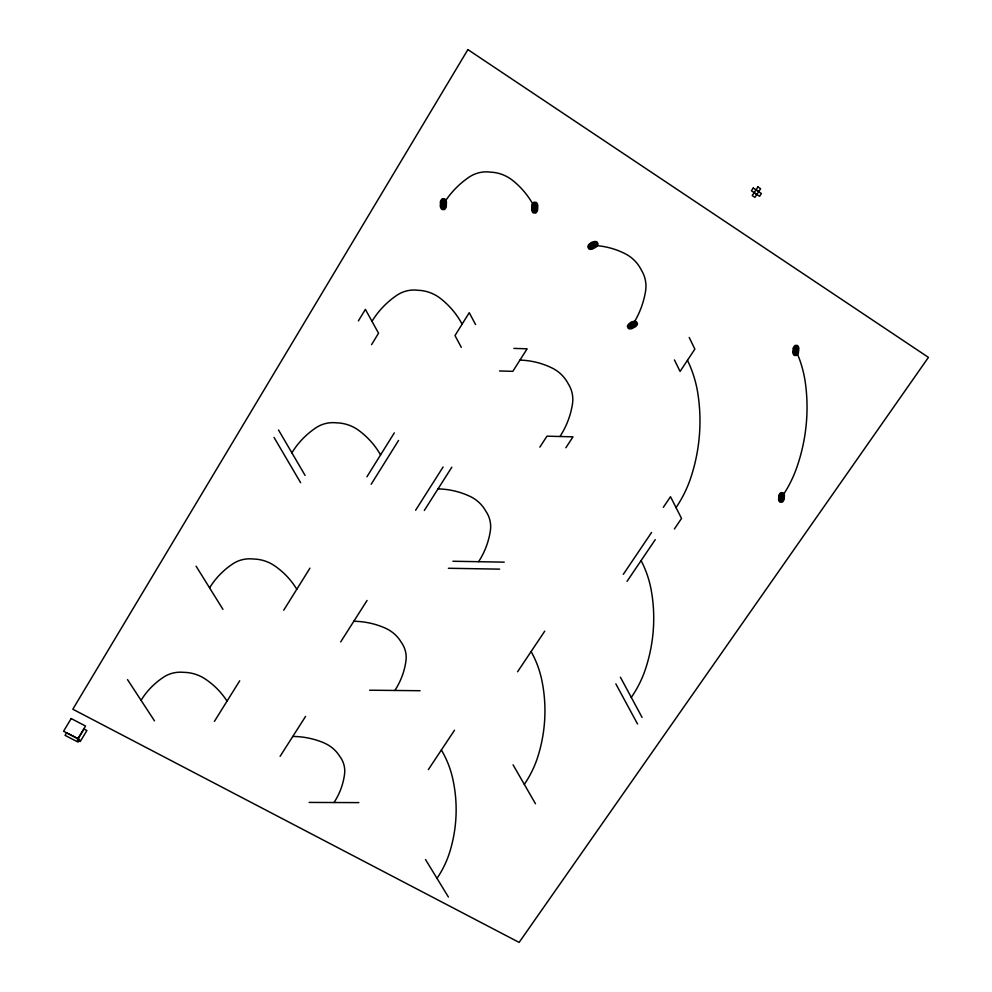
<?xml version="1.0" encoding="UTF-8"?>
<svg xmlns="http://www.w3.org/2000/svg" width="992" height="992" viewBox="0 0 992 992"><rect width="100%" height="100%" fill="white"/><g stroke="black" fill="none" stroke-linecap="round" stroke-linejoin="round"><path stroke-width="1.49" d="M358.397 320.9L365.391 309.368L378.547 333.225L371.554 344.658M214.421 721.358L239.717 680.797M283.724 610.216L309.963 568.143M366.916 476.805L394.308 432.872M371.182 484.257L398.548 440.46M415.611 510.272L443.089 466.984M340.678 641.923L367.052 600.458M424.303 510.458L451.831 467.182M280.104 756.326L305.561 716.435M539.871 447.119L546.952 436.182L573.004 436.827L565.874 447.752M428.346 769.606L454.497 730.236M517.588 671.77L544.732 631.16M663.338 507.334L670.505 496.694L681.529 518.444L674.374 528.996M623.323 574.318L651.558 532.481M627.031 581.374L655.253 539.648M309.144 802.429L358.831 802.615M369.619 690.209L420.087 690.717M448.372 568.267L499.633 569.148M452.91 561.249L504.209 562.154M499.534 370.958L512.802 371.343L527.136 348.8L513.831 348.403M756.102 189.683L758.793 191.506M754.044 192.82L756.735 194.63M127.509 679.607L154.492 720.862M196.106 566.209L222.927 609.336M425.506 859.531L448.396 897.028M274.028 437.41L300.626 482.707M278.516 429.995L305.09 475.416M513.062 764.82L535.469 803.743M615.834 683.885L637.534 723.974M620.409 677.214L642.084 717.414M461.292 347.349L454.993 335.569L469.253 312.678L475.552 324.558M674.424 359.922L680.078 371.454L694.871 349.122L689.229 337.491M795.857 350.449A123.628 117.478 -42.3 0 1 805.417 383.284A186.136 178.696 -38.2 0 1 797.072 466.686A122.748 116.424 -39.4 0 1 781.498 497.476M687.456 360.307A123.206 119.238 -34.7 0 1 697.798 393.192A185.789 181.09 -24.9 0 1 691.114 476.755A122.425 118.073 -30.9 0 1 676.036 507.606M641.092 560.579A118.383 111.29 -16.5 0 1 651.372 590.972A179.093 168.442 -11 0 1 645.631 668.608A117.763 110.137 -15.7 0 1 631.296 697.413M531.117 651.533A117.168 108.45 -6.9 0 1 541.979 680.971A177.605 163.816 -2.9 0 1 537.949 756.35A116.585 107.322 -7 0 1 524.322 784.374M441.378 749.989A115.878 104.879 -2.4 0 1 452.662 778.36A175.795 158.286 0.5 0 1 449.996 851.198A115.308 103.813 -2.6 0 1 437.001 878.366M632.412 325.103A86.602 84.506 -61.7 0 0 645.532 291.4A31.012 29.958 -57.6 0 0 641.477 270.308A38.601 37.361 -57.7 0 0 625.406 253.853A80.501 78.244 -51.2 0 0 592.906 245.408M559.984 436.505A84.022 82.596 -24.3 0 0 572.471 404.017A30.07 29.314 -33.3 0 0 568.193 383.755A37.436 36.543 -32 0 0 552.122 368.032A78.368 76.26 -23.8 0 0 519.957 360.096M478.59 561.708A82.46 79.211 -3.3 0 0 490.383 530.546A29.4 28.21 -10.5 0 0 485.857 511.202A36.63 35.154 -9.4 0 0 469.799 496.273A76.855 73.234 -7.2 0 0 438.018 488.895M394.89 690.457A81.084 75.59 1.4 0 0 405.976 660.647A28.88 26.958 -2.7 0 0 401.214 642.221A35.985 33.579 -2.1 0 0 385.194 628.085A75.528 69.948 -1.5 0 0 353.822 621.265M334.031 802.516A79.794 72.441 2.3 0 0 344.584 773.872A28.408 25.854 -0.6 0 0 339.673 756.239A35.414 32.19 -0.2 0 0 323.739 742.785A74.326 67.084 0.1 0 0 292.789 736.448M443.374 204.178A87.408 85.696 -74 0 1 469.005 177.196A31.893 31.136 -87.1 0 1 490.507 172.149A39.593 38.7 -85.7 0 1 512.864 180.569A82.559 81.344 -89.8 0 1 534.75 207.663M371.988 321.334A84.642 83.898 -9.5 0 1 396.912 295.244A30.752 30.591 36.6 0 1 418.041 290.284A38.204 38.006 28 0 1 440.175 298.232A80.29 79.273 17.5 0 1 462.111 324.148M291.871 452.823A83.278 80.203 4 0 1 316.002 427.738A30.244 29.239 11.6 0 1 336.71 422.852A37.584 36.32 10.5 0 1 358.608 430.305A79.025 75.752 10.5 0 1 380.568 454.919M209.585 587.872A81.927 76.471 5.5 0 1 232.909 563.791A29.748 27.863 9.4 0 1 253.183 558.992A36.977 34.621 8.9 0 1 274.821 565.936A77.723 72.205 9 0 1 296.794 589.26M141.062 700.327A80.798 73.42 5.8 0 1 163.73 677.065A29.326 26.747 8.6 0 1 183.644 672.34A36.456 33.232 8.2 0 1 205.059 678.888A76.644 69.328 8.2 0 1 227.032 701.146M440.46 201.76L440.312 206.373A6.572 6.423 83.6 0 0 440.944 208.146A4.191 4.104 83.1 0 0 442.072 209.498L444.342 209.585A4.191 4.104 82.4 0 0 445.532 208.32A6.572 6.436 81.9 0 0 446.276 206.596L446.425 201.984A6.572 6.436 82 0 0 445.792 200.198A4.204 4.104 82.5 0 0 444.676 198.846L442.469 198.673A4.464 4.365 83.1 0 0 441.192 200.024A6.572 6.423 83.6 0 0 440.46 201.76M441.043 202.244L440.932 205.927A5.258 5.146 83.4 0 0 441.428 207.353A3.36 3.286 83 0 0 442.333 208.444L444.143 208.506A3.36 3.286 82.5 0 0 445.11 207.502A5.258 5.146 82.1 0 0 445.693 206.113L445.817 202.418A5.258 5.146 82.1 0 0 445.309 200.992A3.36 3.286 82.5 0 0 444.416 199.913L442.655 199.776A3.571 3.484 83.1 0 0 441.626 200.855A5.258 5.146 83.4 0 0 441.043 202.244M441.626 202.728L441.539 205.493A3.943 3.856 83.3 0 0 441.911 206.559A2.517 2.468 83 0 0 442.593 207.378L443.945 207.427A2.517 2.468 82.6 0 0 444.676 206.671A3.943 3.856 82.3 0 0 445.11 205.629L445.197 202.864A3.943 3.856 82.3 0 0 444.825 201.798A2.517 2.468 82.6 0 0 444.156 200.979L442.829 200.88A2.678 2.616 83 0 0 442.072 201.686A3.943 3.856 83.3 0 0 441.626 202.728M442.209 203.211C442.705 213.131 447.491 197.854 442.209 203.211M442.792 203.695C442.903 208.022 445.148 201.525 442.792 203.695M531.898 205.257L531.687 209.845A6.535 6.361 -77 0 0 532.282 211.606A4.179 4.055 -77.2 0 0 533.374 212.958L535.618 213.044A4.179 4.055 -77.6 0 0 536.821 211.78A6.535 6.361 -78 0 0 537.59 210.068L537.8 205.48A6.547 6.361 -78.2 0 0 537.205 203.707A4.179 4.067 -78 0 0 536.126 202.356L533.956 202.194A4.439 4.315 -77.6 0 0 532.667 203.534A6.547 6.361 -77.2 0 0 531.898 205.257M532.468 205.728L532.295 209.399A5.233 5.084 -77.1 0 0 532.778 210.825A3.336 3.249 -77.2 0 0 533.646 211.891L535.444 211.966A3.336 3.249 -77.6 0 0 536.412 210.961A5.233 5.084 -77.9 0 0 537.019 209.585L537.193 205.914A5.233 5.096 -78.1 0 0 536.722 204.501A3.348 3.249 -77.9 0 0 535.854 203.422L534.105 203.286A3.546 3.447 -77.6 0 0 533.076 204.352A5.233 5.084 -77.3 0 0 532.468 205.728M533.039 206.212L532.915 208.965A3.918 3.819 -77.2 0 0 533.262 210.031A2.505 2.43 -77.3 0 0 533.919 210.837L535.271 210.887A2.505 2.43 -77.6 0 0 535.99 210.13A3.918 3.819 -77.8 0 0 536.449 209.101L536.585 206.348A3.931 3.819 -78 0 0 536.226 205.282A2.505 2.443 -77.8 0 0 535.568 204.476L534.266 204.377A2.666 2.592 -77.6 0 0 533.498 205.183A3.931 3.819 -77.3 0 0 533.039 206.212M533.609 206.696C533.944 216.554 538.929 201.376 533.609 206.696M534.18 207.179C534.217 211.482 536.548 205.022 534.18 207.179M793.278 348.217L792.856 352.52A6.287 5.853 -49.3 0 0 793.34 354.169A4.018 3.745 -49.2 0 0 794.307 355.409L796.427 355.483A4.018 3.745 -49.2 0 0 797.63 354.293A6.287 5.865 -49.3 0 0 798.436 352.681L798.858 348.39A6.287 5.865 -49.4 0 0 798.374 346.741A4.018 3.745 -49.5 0 0 797.407 345.489L795.361 345.34A4.266 3.98 -49.5 0 0 794.071 346.605A6.287 5.865 -49.4 0 0 793.278 348.217M793.786 348.663L793.451 352.098A5.034 4.687 -49.3 0 0 793.848 353.425A3.212 2.988 -49.2 0 0 794.617 354.417L796.316 354.479A3.212 2.988 -49.2 0 0 797.283 353.524A5.034 4.687 -49.3 0 0 797.915 352.234L798.262 348.8A5.034 4.687 -49.4 0 0 797.878 347.485A3.212 3.001 -49.4 0 0 797.097 346.481L795.46 346.369A3.41 3.174 -49.4 0 0 794.431 347.374A5.034 4.687 -49.4 0 0 793.786 348.663M794.307 349.11L794.059 351.689A3.77 3.522 -49.3 0 0 794.344 352.681A2.406 2.244 -49.2 0 0 794.927 353.425L796.204 353.474A2.406 2.244 -49.2 0 0 796.923 352.755A3.77 3.522 -49.3 0 0 797.407 351.788L797.655 349.221A3.77 3.522 -49.3 0 0 797.37 348.229A2.406 2.244 -49.4 0 0 796.787 347.473L795.559 347.386A2.554 2.381 -49.4 0 0 794.79 348.142A3.77 3.522 -49.4 0 0 794.307 349.11M794.828 349.556C794.555 357.591 799.465 345.476 794.828 349.556M795.336 350.002C795.2 354.02 797.655 347.969 795.336 350.002M778.98 495.38L778.584 499.435A6.051 5.605 -38.2 0 0 779.055 500.997A3.856 3.571 -38 0 0 779.997 502.175L782.068 502.212A3.856 3.571 -38 0 0 783.234 501.084A6.051 5.605 -38 0 0 784.015 499.559L784.412 495.504A6.051 5.605 -38.1 0 0 783.94 493.942A3.869 3.584 -38.2 0 0 782.986 492.764L780.989 492.64A4.104 3.807 -38.3 0 0 779.749 493.842A6.051 5.605 -38.3 0 0 778.98 495.38M779.476 495.802L779.166 499.05A4.836 4.476 -38.2 0 0 779.538 500.29A3.088 2.864 -38.1 0 0 780.295 501.233L781.956 501.27A3.088 2.864 -38 0 0 782.886 500.365A4.836 4.489 -38 0 0 783.506 499.137L783.829 495.888A4.836 4.489 -38.1 0 0 783.444 494.648A3.088 2.864 -38.2 0 0 782.688 493.706L781.101 493.607A3.286 3.038 -38.2 0 0 780.096 494.574A4.836 4.489 -38.2 0 0 779.476 495.802M779.985 496.211L779.749 498.654A3.633 3.36 -38.1 0 0 780.034 499.584A2.319 2.145 -38.1 0 0 780.592 500.29L781.832 500.315A2.319 2.145 -38 0 0 782.539 499.646A3.633 3.36 -38 0 0 783.01 498.728L783.246 496.285A3.633 3.36 -38.1 0 0 782.961 495.355A2.319 2.145 -38.2 0 0 782.39 494.648L781.2 494.574A2.455 2.282 -38.2 0 0 780.444 495.293A3.633 3.36 -38.2 0 0 779.985 496.211M780.493 496.632C780.27 504.246 784.982 492.726 780.493 496.632M780.989 497.054C780.878 500.861 783.234 495.095 780.989 497.054M591.108 245.346C592.224 251.571 598.722 239.618 591.108 245.346M592.013 245.371C592.708 248.037 595.262 242.755 592.013 245.371M630.652 325.041C631.718 331.08 638.154 319.461 630.652 325.041M631.532 325.066C632.214 327.658 634.731 322.512 631.532 325.066M467.889 49.6L72.825 709.218L519.126 942.4L928.425 357.38L467.889 49.6M71.176 718.555L63.575 731.228L77.922 738.668L85.535 726.032L71.176 718.555M66.576 732.815L65.05 735.345L78.033 742.066L79.558 739.548L66.576 732.815M84.022 729.021L77.364 740.069L80.228 741.545L86.887 730.509L84.022 729.021M753.238 188.009L751.428 190.786L759.587 196.304L761.41 193.539L753.238 188.009M757.913 186.918L752.234 195.585L754.924 197.396L760.604 188.74L757.913 186.918M591.48 242.532L589.62 243.834A6.448 6.25 -64.8 0 0 588.417 245.247A4.117 3.993 -65.2 0 0 587.81 246.872L588.802 248.868A4.129 3.993 -65.6 0 0 590.438 249.29A6.46 6.262 -66 0 0 592.236 249.091L596.18 246.971A6.46 6.262 -66 0 0 597.395 245.57A4.377 4.241 -65.7 0 0 598.04 243.834L597.01 241.936A4.129 3.993 -65.2 0 0 595.386 241.515A6.448 6.25 -64.9 0 0 593.576 241.713L591.48 242.532M591.765 243.114L590.277 244.144A5.158 4.997 -65 0 0 589.322 245.272A3.298 3.187 -65.2 0 0 588.826 246.574L589.62 248.174A3.298 3.199 -65.6 0 0 590.922 248.521A5.171 5.01 -65.8 0 0 592.373 248.36L595.535 246.661A5.171 5.01 -65.8 0 0 596.49 245.532A3.509 3.398 -65.6 0 0 597.01 244.156L596.192 242.631A3.298 3.187 -65.2 0 0 594.89 242.296A5.158 4.997 -65 0 0 593.439 242.457L591.765 243.114M592.05 243.685L590.934 244.466A3.869 3.745 -65.1 0 0 590.215 245.309A2.468 2.393 -65.3 0 0 589.843 246.289L590.438 247.479A2.48 2.393 -65.5 0 0 591.418 247.74A3.881 3.757 -65.7 0 0 592.509 247.616L594.878 246.351A3.881 3.757 -65.7 0 0 595.597 245.508A2.629 2.542 -65.6 0 0 595.994 244.466L595.374 243.325A2.48 2.393 -65.3 0 0 594.394 243.065A3.869 3.745 -65.1 0 0 593.315 243.189L592.05 243.685M631.036 322.326L629.213 323.59A6.299 6.076 -51 0 0 628.01 324.954A4.03 3.881 -51.2 0 0 627.403 326.542L628.37 328.476A4.03 3.881 -51.5 0 0 629.957 328.873A6.312 6.088 -51.8 0 0 631.73 328.674L635.624 326.604A6.312 6.088 -51.9 0 0 636.814 325.24A4.278 4.129 -51.8 0 0 637.472 323.566L636.467 321.718A4.03 3.881 -51.4 0 0 634.88 321.321A6.312 6.076 -51.1 0 0 633.107 321.52L631.036 322.326M631.321 322.884L629.846 323.888A5.047 4.861 -51.1 0 0 628.891 324.992A3.224 3.1 -51.2 0 0 628.407 326.256L629.176 327.794A3.224 3.112 -51.5 0 0 630.453 328.116A5.047 4.873 -51.7 0 0 631.867 327.955L634.979 326.306A5.047 4.873 -51.8 0 0 635.934 325.215A3.422 3.298 -51.7 0 0 636.455 323.863L635.661 322.4A3.224 3.1 -51.4 0 0 634.384 322.078A5.047 4.861 -51.2 0 0 632.97 322.239L631.321 322.884M631.594 323.442L630.49 324.198A3.782 3.646 -51.2 0 0 629.771 325.016A2.418 2.331 -51.3 0 0 629.412 325.959L629.982 327.124A2.418 2.331 -51.5 0 0 630.937 327.36A3.782 3.646 -51.7 0 0 632.003 327.248L634.334 326.008A3.794 3.646 -51.7 0 0 635.054 325.178A2.567 2.48 -51.6 0 0 635.45 324.173L634.843 323.07A2.418 2.331 -51.4 0 0 633.888 322.834A3.782 3.646 -51.2 0 0 632.822 322.958L631.594 323.442"/></g></svg>
